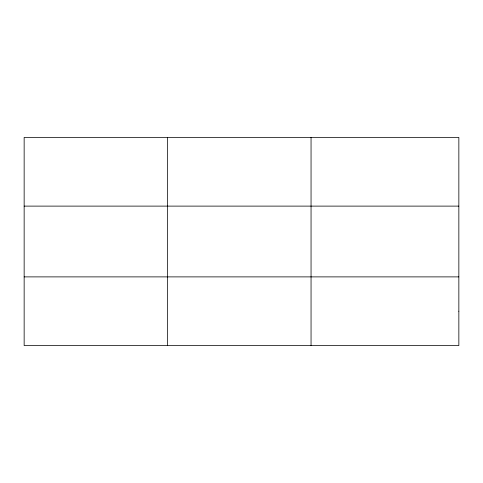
<?xml version="1.0" encoding="UTF-8"?>
<svg xmlns="http://www.w3.org/2000/svg" width="483" height="483" viewBox="0 0 483 483"><rect width="100%" height="100%" fill="white"/><g stroke="black" fill="none" stroke-linecap="round" stroke-linejoin="round"><path stroke-width="0.72" d="M167.601 345.568L167.601 137.432M311.052 345.568L311.052 137.432M24.15 206.114L458.85 206.114M24.15 276.886L458.85 276.886M458.85 311.227L458.85 345.568L24.15 345.568L24.15 137.432L458.85 137.432L458.85 311.227"/></g></svg>
